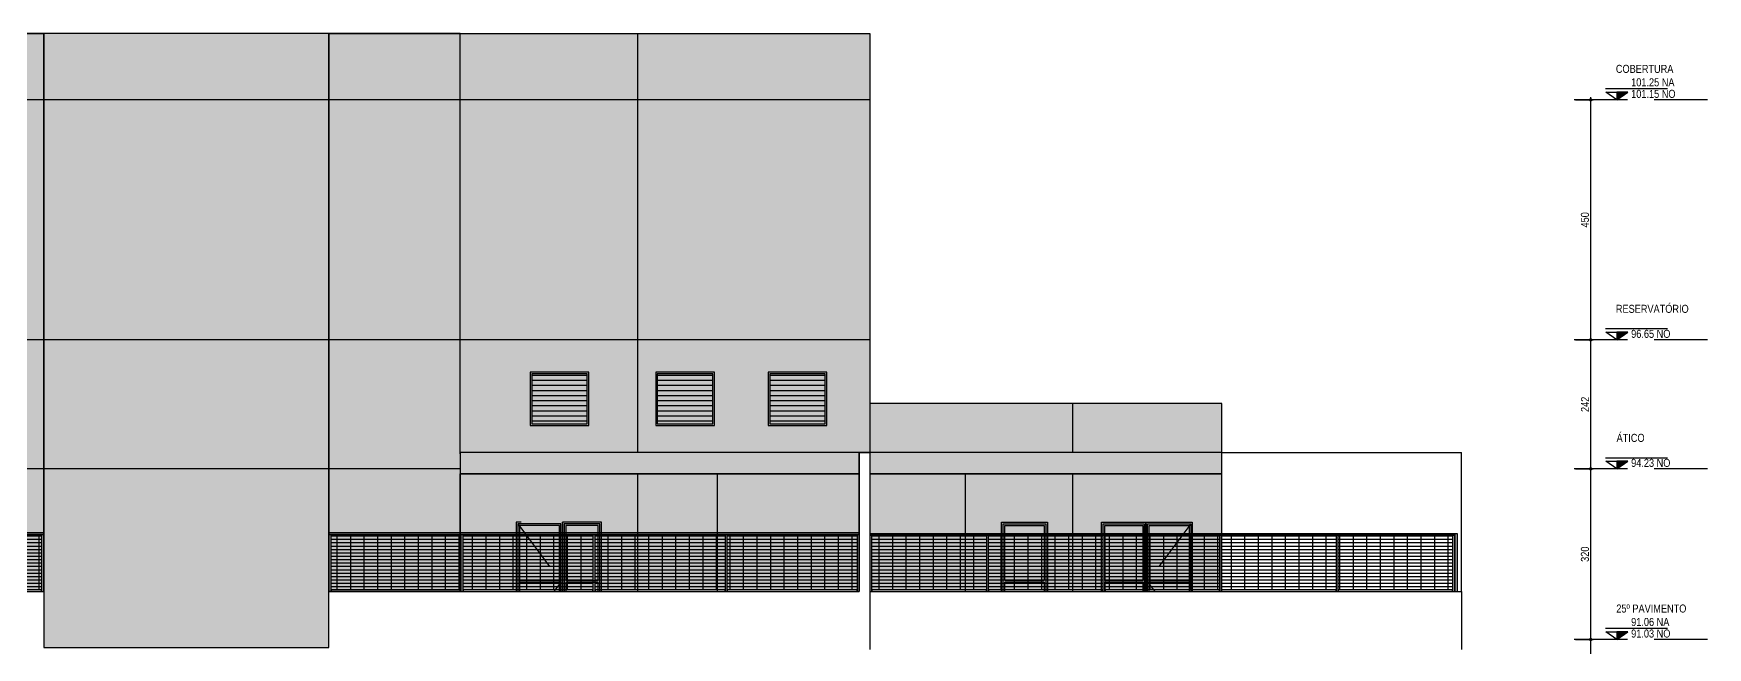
# Model space of a CAD drawing. Header units: metres. Extents: x -9138 to -7768, y 20 to 184.
# Drawn here: x -8305.94 to -8274.56, y 90.88 to 102.4 of the extents above; entities that cross this region are included whole.
import ezdxf
from ezdxf.enums import TextEntityAlignment as Align
from ezdxf.xclip import XClip

# ---------------------------------------------------------------- set-up
doc = ezdxf.new("R2010")
doc.units = ezdxf.units.M
doc.header["$XCLIPFRAME"] = 0
doc.linetypes.add('CTE ELEV$0$DASHEDX2', pattern=[1.5, 1, -0.5])
for name, color, linetype in [('ARQ-DIM EMBASAM', 2, 'Continuous'), ('CTE ELEV$0$ARQ- FRISO', 7, 'Continuous'), ('CTE ELEV$0$ARQ-AUX', 7, 'Continuous'), ('CTE ELEV$0$ARQ-AUX1', 1, 'Continuous'), ('CTE ELEV$0$ARQ-AUX2', 2, 'Continuous'), ('CTE ELEV$0$ARQ-AUX3', 3, 'Continuous'), ('CTE ELEV$0$ARQ-CAX', 1, 'Continuous'), ('CTE ELEV$0$ARQ-DIM', 2, 'Continuous'), ('CTE ELEV$0$ARQ-PRJ', 7, 'CTE ELEV$0$DASHEDX2'), ('CTE ELEV$0$ARQ-SIM', 1, 'Continuous')]:
    doc.layers.add(name, color=color, linetype=linetype)
for name, color, linetype, true_color in [('CTE ELEV$0$COR CINZA FECHADO', 7, 'Continuous', 0x56534e), ('CTE ELEV$0$COR PLATINA', 7, 'Continuous', 0xa1a6a3), ('CTE ELEV$0$COR-CAIX', 7, 'Continuous', 0x45494e)]:
    doc.layers.add(name, color=color, linetype=linetype, true_color=true_color)
doc.styles.add('CTE ELEV$0$Adesa', font='ARIALN.TTF')
doc.dimstyles.new('CTE ELEV$0$ADESA 1-0050', dxfattribs={"dimtxt": 0.1, "dimasz": 0.1, "dimexe": 0.05, "dimexo": 0.05, "dimgap": 0.03, "dimtad": 1, "dimdec": 1, "dimlfac": 100, "dimzin": 12, "dimtxsty": 'CTE ELEV$0$Adesa', "dimblk": 'CTE ELEV$0$_DotSmall', "dimcen": 1, "dimdle": 0.05, "dimclrd": 1, "dimclre": 1, "dimclrt": 256, "dimazin": 3, "dimtm": 1e-09, "dimtfac": 1, "dimtdec": 1, "dimtmove": 1, "dimatfit": 0, "dimldrblk": 'CTE ELEV$0$_DotSmall', "dimfxl": 0.8, "dimtvp": 2, "dimtolj": 1, "dimtzin": 0, "dimarcsym": 0})

# ---------------------------------------------------------------- blocks, each defined once
blk = doc.blocks.new('CTE ELEV$0$v cx 110x120 VP')
at = {"layer": 'CTE ELEV$0$ARQ-AUX'}
h = blk.add_hatch(dxfattribs=at)
h.set_pattern_fill('LINE', color=256, scale=0.03)
h.set_pattern_definition([(0, (0.02999999999999936, -0.03000000000000114), (0, 0.09524999999999999), [])])
h.paths.add_polyline_path([(0.02999999999999936, -0.03000000000000114), (1.07, -0.03000000000000114), (1.07, -0.9699999999999981), (0.02999999999999936, -0.9699999999999981)])
at = {"layer": 'CTE ELEV$0$COR-CAIX', "transparency": 33554687}
h = blk.add_hatch(color=256, dxfattribs=at)
h.dxf.hatch_style = 1
h.paths.add_polyline_path([(0, 0), (1.1, 0), (1.1, -0.9999999999999992), (0, -0.9999999999999992)])
for points in [[(0, 0), (1.1, 0), (1.1, -0.9999999999999992), (0, -0.9999999999999992)], [(0.02999999999999936, -0.03000000000000114), (1.07, -0.03000000000000114), (1.07, -0.9699999999999981), (0.02999999999999936, -0.9699999999999981)]]:
    blk.add_lwpolyline(points, close=True)
blk = doc.blocks.new('CTE ELEV$0$v grd dupl sup 2')
at = {"transparency": 33554687}
h = blk.add_hatch(dxfattribs=at)
h.set_pattern_fill('GRATE', scale=0.08)
h.set_pattern_definition([(0, (0.04000000001353445, 1.020011692085682), (0, 0.0635), []), (90, (0.04000000001353445, 1.020011692085682), (-0.254, 1.555301434917139e-17), [])])
h.paths.add_polyline_path([(0.04000000001360671, 1.070011684895091), (0.040009910940902, 0.03000001041861866), (2.475013647417064, 0.03000291680467504), (2.475003736517424, 1.070011689084968)])
h.paths.add_polyline_path([(2.515003729406049, 1.070011689153795), (2.515013640333199, 0.03000002997156037), (4.950017376807728, 0.03000293635761686), (4.950007465908235, 1.070011693343672)])
h.paths.add_polyline_path([(4.990007458796858, 1.070011693412499), (4.990017369724113, 0.03000002319473083), (7.425021106199987, 0.03000292958078732), (7.425011195300388, 1.070011697602376)])
h.paths.add_polyline_path([(7.465011188189013, 1.070011697671204), (7.465021099116372, 0.03000001641790129), (9.900024828786666, 0.03000292280394956), (9.9000149246931, 1.07001170186108)])
at = {"layer": 'CTE ELEV$0$COR-CAIX', "transparency": 33554687}
h = blk.add_hatch(color=256, dxfattribs=at)
h.dxf.hatch_style = 1
h.paths.add_polyline_path([(9.940014910456739, 1.100011450947861), (9.940014917579902, 1.07001171684158), (7.12498149368912e-09, 1.070011691985658), (0, 1.100011691985671)])
h.paths.add_polyline_path([(7.465021385005008, 0.03000001641824257), (9.900024821576885, 0.03000292280394104), (9.900024821576885, 2.922803939903185e-06), (7.465021385005008, 1.641824143305826e-08)])
h.paths.add_polyline_path([(4.99001765561275, 0.03000002319507211), (7.425021092184626, 0.03000292958077058), (7.425021092184626, 2.929580769445161e-06), (4.99001765561275, 2.319507097503504e-08)])
h.paths.add_polyline_path([(7.425011195300388, 1.07001169763679), (7.465011188189012, 1.07001169763679), (7.465021385005232, 2.319507097503504e-08), (7.425021392116608, 2.319507097503504e-08)])
h.paths.add_polyline_path([(2.515013926220491, 0.03000002997190165), (4.950017362792368, 0.03000293635760012), (4.950017362792368, 2.936357598987138e-06), (2.515013926220491, 2.997190051701182e-08)])
h.paths.add_polyline_path([(4.950007465908129, 1.070011704413619), (4.990007458796754, 1.070011704413619), (4.990017655612974, 2.997190051701182e-08), (4.950017662724349, 2.997190051701182e-08)])
h.paths.add_polyline_path([(0.04001019682982651, 0.03000001041895994), (2.475013633401703, 0.03000291680465841), (2.475013633401703, 2.91680465727695e-06), (0.04001019682982651, 1.041895880682375e-08)])
h.paths.add_polyline_path([(2.475003736517465, 1.070011684860678), (2.515003729406089, 1.070011684860678), (2.515013926222309, 1.041895880682375e-08), (2.475013933333685, 1.041895880682375e-08)])
h.paths.add_polyline_path([(9.900014924693098, 1.070011701895494), (9.940014917579903, 1.070011701895494), (9.940025107284784, 1.145807105262797e-05), (9.900025114397978, 1.145807105262797e-05)])
h.paths.add_polyline_path([(7.124982132067359e-09, 1.070011684860678), (0.04000000001360668, 1.070011684860678), (0.04001019682982651, 1.041895880682375e-08), (1.020394120196388e-05, 1.041895880682375e-08)])
at = {"ltscale": 0.05}
blk.add_lwpolyline([(9.940014910456739, 1.100011450947861), (9.940014917579902, 1.07001171684158), (7.12498149368912e-09, 1.070011691985658), (0, 1.100011691985671)], close=True, dxfattribs=at)
for points in [[(7.124982132067359e-09, 1.070011684860678), (0.04000000001360668, 1.070011684860678), (0.04001019682982651, 1.041895880682375e-08), (1.020394120196388e-05, 1.041895880682375e-08)], [(2.475003736517465, 1.070011684860678), (2.515003729406089, 1.070011684860678), (2.515013926222309, 1.041895880682375e-08), (2.475013933333685, 1.041895880682375e-08)], [(4.950007465908129, 1.070011704413619), (4.990007458796754, 1.070011704413619), (4.990017655612974, 2.997190051701182e-08), (4.950017662724349, 2.997190051701182e-08)], [(7.425011195300388, 1.07001169763679), (7.465011188189012, 1.07001169763679), (7.465021385005232, 2.319507097503504e-08), (7.425021392116608, 2.319507097503504e-08)], [(9.900014924693098, 1.070011701895494), (9.940014917579903, 1.070011701895494), (9.940025107284784, 1.145807105262797e-05), (9.900025114397978, 1.145807105262797e-05)], [(0.04001019682982651, 0.03000001041895994), (2.475013633401703, 0.03000291680465841), (2.475013633401703, 2.91680465727695e-06), (0.04001019682982651, 1.041895880682375e-08)], [(2.515013926220491, 0.03000002997190165), (4.950017362792368, 0.03000293635760012), (4.950017362792368, 2.936357598987138e-06), (2.515013926220491, 2.997190051701182e-08)], [(4.99001765561275, 0.03000002319507211), (7.425021092184626, 0.03000292958077058), (7.425021092184626, 2.929580769445161e-06), (4.99001765561275, 2.319507097503504e-08)], [(7.465021385005008, 0.03000001641824257), (9.900024821576885, 0.03000292280394104), (9.900024821576885, 2.922803939903185e-06), (7.465021385005008, 1.641824143305826e-08)]]:
    blk.add_lwpolyline(points, close=True)
blk.add_lwpolyline([(0.02000000356929441, 1.070011684860678), (9.9200149211365, 1.070011701895494)])
blk = doc.blocks.new('CTE ELEV$0$v grd dupl sup 1')
at = {"transparency": 33554687}
h = blk.add_hatch(dxfattribs=at)
h.set_pattern_fill('GRATE', scale=0.08)
h.set_pattern_definition([(0, (0.04000000001360668, 1.020011691985658), (0, 0.0635), []), (90, (0.04000000001360668, 1.020011691985658), (-0.254, 1.555301434917139e-17), [])])
h.paths.add_polyline_path([(0.04000000001360648, 1.07001168484636), (0.04000000001360693, 0.04500019094693719), (2.185006672363125, 0.04500019830335644), (2.185006672363125, 1.070011683310774)])
h.paths.add_polyline_path([(2.225006665251749, 1.070011683282139), (2.225006665251749, 0.0450001893827161), (4.370013337601268, 0.04500019673913569), (4.370013337601268, 1.070011681746553)])
h.paths.add_polyline_path([(4.410013330489893, 1.070011681717918), (4.410013330489893, 0.0450001878184948), (6.555020002839412, 0.04500019517491449), (6.555020002839411, 1.070011680182332)])
h.paths.add_polyline_path([(6.595019995728036, 1.070011680153697), (6.595019995728036, 0.04500018625427382), (8.740026668077553, 0.04500019361069341), (8.740026668077553, 1.070011678618111)])
h.paths.add_polyline_path([(8.780026660966177, 1.070011678589475), (8.780026660966179, 0.04500018469005285), (10.9250333333166, 0.04500019204647254), (10.92503333331661, 1.07001167705389)])
at = {"layer": 'CTE ELEV$0$COR-CAIX', "transparency": 33554687}
h = blk.add_hatch(color=256, dxfattribs=at)
h.dxf.hatch_style = 1
h.paths.add_polyline_path([(10.96503331908025, 1.100011426091939), (10.96503332620341, 1.070011691985658), (7.12498149368912e-09, 1.070011691985658), (0, 1.100011691985671)])
h.paths.add_polyline_path([(7.124982132067359e-09, 1.070011684860678), (0.04000000001360668, 1.070011684860678), (0.04000000001360668, 0.01500019094693594), (7.124982132067359e-09, 0.01500019094693594)])
h.paths.add_polyline_path([(8.780026660966175, 0.04500018469005296), (10.92503333331569, 0.04500019204647243), (10.92503333331569, 0.01500019204647129), (8.780026660966175, 0.01500018469005182)])
h.paths.add_polyline_path([(6.595019995728035, 0.04500018625427393), (8.740026668077553, 0.04500019361069341), (8.740026668077553, 0.01500019361069227), (6.595019995728035, 0.0150001862542728)])
h.paths.add_polyline_path([(4.410013330489893, 0.04500018781849491), (6.555020002839411, 0.04500019517491438), (6.555020002839411, 0.01500019517491324), (4.410013330489893, 0.01500018781849377)])
h.paths.add_polyline_path([(2.22500666525175, 0.0450001893827161), (4.370013337601268, 0.04500019673913558), (4.370013337601268, 0.01500019673913444), (2.22500666525175, 0.01500018938271497)])
h.paths.add_polyline_path([(0.04000000001360668, 0.04500019094693708), (2.185006672363125, 0.04500019830335655), (2.185006672363125, 0.01500019830335542), (0.04000000001360668, 0.01500019094693594)])
h.paths.add_polyline_path([(8.740026668077553, 1.070011678603793), (8.780026660966177, 1.070011678603793), (8.780026660966177, 0.01500018469003739), (8.740026668077553, 0.01500018469003739)])
h.paths.add_polyline_path([(6.555020002839411, 1.070011680168014), (6.595019995728036, 1.070011680168014), (6.595019995728036, 0.01500018625425836), (6.555020002839411, 0.01500018625425836)])
h.paths.add_polyline_path([(4.370013337601268, 1.070011681732235), (4.410013330489893, 1.070011681732235), (4.410013330489893, 0.01500018781847956), (4.370013337601268, 0.01500018781847956)])
h.paths.add_polyline_path([(2.185006672363125, 1.070011683296456), (2.225006665251749, 1.070011683296456), (2.225006665251749, 0.01500018938270054), (2.185006672363125, 0.01500018938270054)])
h.paths.add_polyline_path([(10.92503333331661, 1.070011677039572), (10.96503332620341, 1.070011677039572), (10.96503332620341, 0.0150001831258304), (10.92503333331661, 0.0150001831258304)])
at = {"ltscale": 0.05}
blk.add_lwpolyline([(10.96503331908025, 1.100011426091939), (10.96503332620341, 1.070011691985658), (7.12498149368912e-09, 1.070011691985658), (0, 1.100011691985671)], close=True, dxfattribs=at)
for points in [[(7.124982132067359e-09, 1.070011684860678), (0.04000000001360668, 1.070011684860678), (0.04000000001360668, 0.01500019094693594), (7.124982132067359e-09, 0.01500019094693594)], [(2.185006672363125, 1.070011683296456), (2.225006665251749, 1.070011683296456), (2.225006665251749, 0.01500018938270054), (2.185006672363125, 0.01500018938270054)], [(4.370013337601268, 1.070011681732235), (4.410013330489893, 1.070011681732235), (4.410013330489893, 0.01500018781847956), (4.370013337601268, 0.01500018781847956)], [(6.555020002839411, 1.070011680168014), (6.595019995728036, 1.070011680168014), (6.595019995728036, 0.01500018625425836), (6.555020002839411, 0.01500018625425836)], [(8.740026668077553, 1.070011678603793), (8.780026660966177, 1.070011678603793), (8.780026660966177, 0.01500018469003739), (8.740026668077553, 0.01500018469003739)], [(10.92503333331661, 1.070011677039572), (10.96503332620341, 1.070011677039572), (10.96503332620341, 0.0150001831258304), (10.92503333331661, 0.0150001831258304)], [(0.04000000001360668, 0.04500019094693708), (2.185006672363125, 0.04500019830335655), (2.185006672363125, 0.01500019830335542), (0.04000000001360668, 0.01500019094693594)], [(2.22500666525175, 0.0450001893827161), (4.370013337601268, 0.04500019673913558), (4.370013337601268, 0.01500019673913444), (2.22500666525175, 0.01500018938271497)], [(4.410013330489893, 0.04500018781849491), (6.555020002839411, 0.04500019517491438), (6.555020002839411, 0.01500019517491324), (4.410013330489893, 0.01500018781849377)], [(6.595019995728035, 0.04500018625427393), (8.740026668077553, 0.04500019361069341), (8.740026668077553, 0.01500019361069227), (6.595019995728035, 0.0150001862542728)], [(8.780026660966175, 0.04500018469005296), (10.92503333331569, 0.04500019204647243), (10.92503333331569, 0.01500019204647129), (8.780026660966175, 0.01500018469005182)]]:
    blk.add_lwpolyline(points, close=True)
blk.add_lwpolyline([(0.02000000356929441, 1.070011684860678), (10.94503332976001, 1.070011677039572)])
blk = doc.blocks.new('*U668')
at = {"layer": 'CTE ELEV$0$COR-CAIX', "transparency": 33554610}
h = blk.add_hatch(color=256, dxfattribs=at)
h.dxf.hatch_style = 1
h.paths.add_polyline_path([(0.8599999999999993, 0.03999999999970782), (0, 0.03999999999970782), (0, -2.155000000000189), (0.8599999999999993, -2.155000000000189)])
at = {"layer": 'CTE ELEV$0$COR-CAIX', "transparency": 33554687}
h = blk.add_hatch(color=254, dxfattribs=at)
h.dxf.hatch_style = 1
h.paths.add_polyline_path([(0.0600000000000023, -1.055000023596474), (0.7999999999999972, -1.055000023596474), (0.7999999999999972, -0.02000000000029445), (0.06000000000000227, -0.02000000000029445)])
h.paths.add_polyline_path([(0.06000000000000227, -2.095000000000191), (0.7999999999999969, -2.095000000000191), (0.7999999999999969, -1.08500002359645), (0.06000000000000227, -1.08500002359645)])
at = {"layer": 'CTE ELEV$0$ARQ-CAX'}
for points in [[(0.8599999999999993, 0.03999999999970782), (0, 0.03999999999970782), (0, -2.155000000000189), (0.8599999999999993, -2.155000000000189)], [(0.8299999999999982, 0.009999999999706688), (0.03000000000000114, 0.009999999999706688), (0.03000000000000114, -2.125000000000188), (0.8299999999999982, -2.125000000000188)]]:
    blk.add_lwpolyline(points, close=True, dxfattribs=at)
for points in [[(0.799999999999997, -1.055000023596474), (0.799999999999997, -0.02000000000029445), (0.06000000000000227, -0.02000000000029445), (0.06000000000000227, -1.055000023596474)], [(0.06000000000000227, -1.055000023596474), (0.799999999999997, -1.055000023596474)], [(0.06000000000000227, -1.08500002359645), (0.06000000000000227, -2.095000000000191), (0.799999999999997, -2.095000000000191), (0.799999999999997, -1.08500002359645)], [(0.06000000000000227, -1.08500002359645), (0.799999999999997, -1.08500002359645)]]:
    blk.add_lwpolyline(points, dxfattribs=at)
blk = doc.blocks.new('*U667')
at = {"layer": 'CTE ELEV$0$COR-CAIX', "transparency": 33554610}
h = blk.add_hatch(color=256, dxfattribs=at)
h.dxf.hatch_style = 1
h.paths.add_polyline_path([(0.7299999999981814, 0.03999999999970782), (0, 0.03999999999970782), (0, -2.155000000000189), (0.7299999999981814, -2.155000000000189)])
at = {"layer": 'CTE ELEV$0$COR-CAIX', "transparency": 33554687}
h = blk.add_hatch(color=254, dxfattribs=at)
h.dxf.hatch_style = 1
h.paths.add_polyline_path([(0.06000000000000227, -1.055000023596474), (0.6699999999981792, -1.055000023596474), (0.6699999999981792, -0.02000000000029445), (0.06000000000000227, -0.02000000000029445)])
h.paths.add_polyline_path([(0.06000000000000227, -2.095000000000191), (0.6699999999981792, -2.095000000000191), (0.6699999999981792, -1.08500002359645), (0.06000000000000227, -1.08500002359645)])
at = {"layer": 'CTE ELEV$0$ARQ-CAX'}
for points in [[(0.7299999999981814, 0.03999999999970782), (0, 0.03999999999970782), (0, -2.155000000000189), (0.7299999999981814, -2.155000000000189)], [(0.6999999999981803, 0.009999999999706688), (0.03000000000000114, 0.009999999999706688), (0.03000000000000114, -2.125000000000188), (0.6999999999981803, -2.125000000000188)]]:
    blk.add_lwpolyline(points, close=True, dxfattribs=at)
for points in [[(0.6699999999981792, -1.055000023596474), (0.6699999999981792, -0.02000000000029445), (0.06000000000000227, -0.02000000000029445), (0.06000000000000227, -1.055000023596474)], [(0.06000000000000227, -1.055000023596474), (0.6699999999981792, -1.055000023596474)], [(0.06000000000000227, -1.08500002359645), (0.06000000000000227, -2.095000000000191), (0.6699999999981792, -2.095000000000191), (0.6699999999981792, -1.08500002359645)], [(0.06000000000000227, -1.08500002359645), (0.6699999999981792, -1.08500002359645)]]:
    blk.add_lwpolyline(points, dxfattribs=at)
blk = doc.blocks.new('*U498')
at = {"layer": 'CTE ELEV$0$COR-CAIX', "transparency": 33554610}
h = blk.add_hatch(color=256, dxfattribs=at)
h.dxf.hatch_style = 1
h.paths.add_polyline_path([(-0.8699999999935243, 2.195000000000118), (0, 2.19499999999999), (0, 0), (-0.8699999999935243, 1.27897692436818e-13)])
at = {"layer": 'CTE ELEV$0$ARQ-CAX'}
for p, q in [((-0.8099999999935789, 1.100000000000151), (-0.06000000000000227, 1.100000000000023)), ((-0.8099999999935789, 1.070000000000178), (-0.06000000000000227, 1.07000000000005))]:
    blk.add_line(p, q, dxfattribs=at)
for points in [[(-0.8699999999935243, 2.195000000000118), (0, 2.19499999999999), (0, 0), (-0.8699999999935243, 1.27897692436818e-13)], [(-0.8399999999935516, 2.165000000000145), (-0.02999999999997272, 2.165000000000017), (-0.02999999999997272, 0), (-0.8399999999935516, 1.27897692436818e-13)], [(-0.8099999999935789, 2.135000000000172), (-0.06000000000000227, 2.135000000000044), (-0.06000000000000227, 0.05999999999994543), (-0.8099999999935789, 0.06000000000007333)]]:
    blk.add_lwpolyline(points, close=True, dxfattribs=at)
at = {"layer": 'CTE ELEV$0$ARQ-PRJ'}
blk.add_lwpolyline([(-0.02999999999997272, 2.165000000000017), (-0.8399999999935516, 1.072500000000232), (-0.02999999999997272, 3.108624468950438e-15)], dxfattribs=at)
blk = doc.blocks.new('*U669')
at = {"layer": 'CTE ELEV$0$COR-CAIX', "transparency": 33554610}
h = blk.add_hatch(color=256, dxfattribs=at)
h.dxf.hatch_style = 1
h.paths.add_polyline_path([(0.8299999999999983, 0.03999999999970782), (0, 0.03999999999970782), (0, -2.155000000000189), (0.8299999999999983, -2.155000000000189)])
at = {"layer": 'CTE ELEV$0$COR-CAIX', "transparency": 33554687}
h = blk.add_hatch(color=254, dxfattribs=at)
h.dxf.hatch_style = 1
h.paths.add_polyline_path([(0.0600000000000023, -1.055000023596474), (0.769999999999996, -1.055000023596474), (0.769999999999996, -0.02000000000029445), (0.06000000000000227, -0.02000000000029445)])
h.paths.add_polyline_path([(0.06000000000000227, -2.095000000000191), (0.769999999999996, -2.095000000000191), (0.769999999999996, -1.08500002359645), (0.06000000000000225, -1.08500002359645)])
at = {"layer": 'CTE ELEV$0$ARQ-CAX'}
for points in [[(0.8299999999999983, 0.03999999999970782), (0, 0.03999999999970782), (0, -2.155000000000189), (0.8299999999999983, -2.155000000000189)], [(0.7999999999999972, 0.009999999999706688), (0.03000000000000114, 0.009999999999706688), (0.03000000000000114, -2.125000000000188), (0.7999999999999972, -2.125000000000188)]]:
    blk.add_lwpolyline(points, close=True, dxfattribs=at)
for points in [[(0.769999999999996, -1.055000023596474), (0.769999999999996, -0.02000000000029445), (0.06000000000000227, -0.02000000000029445), (0.06000000000000227, -1.055000023596474)], [(0.06000000000000227, -1.055000023596474), (0.769999999999996, -1.055000023596474)], [(0.06000000000000227, -1.08500002359645), (0.06000000000000227, -2.095000000000191), (0.769999999999996, -2.095000000000191), (0.769999999999996, -1.08500002359645)], [(0.06000000000000227, -1.08500002359645), (0.769999999999996, -1.08500002359645)]]:
    blk.add_lwpolyline(points, dxfattribs=at)
blk = doc.blocks.new('CTE ELEV$0$v gr gradil dup sup 3')
at = {"transparency": 33554687}
h = blk.add_hatch(dxfattribs=at)
h.set_pattern_fill('GRATE', scale=0.08)
h.set_pattern_definition([(0, (0.04000000001353447, 1.020011692083709), (0, 0.0635), []), (90, (0.04000000001353447, 1.020011692083709), (-0.254, 1.555301434917139e-17), [])])
h.paths.add_polyline_path([(0.04000000001360648, 1.070011684880693), (0.04000991093564576, 0.03000056203301882), (2.525013647406386, 0.03000396825863305), (2.525003736516783, 1.070011687367595)])
h.paths.add_polyline_path([(2.565003729405407, 1.070011687407626), (2.565013640327447, 0.0300005645599517), (5.050017376798188, 0.03000397078556605), (5.050007465908585, 1.070011689894528)])
h.paths.add_polyline_path([(5.090007458797208, 1.070011689934559), (5.090017369719249, 0.03000056708688448), (7.575021106189989, 0.03000397331249893), (7.575011195300386, 1.070011692421461)])
h.paths.add_polyline_path([(7.615011188189009, 1.070011692461491), (7.615021098870526, 0.03002580895384099), (10.1000149246931, 0.03002921516587076), (10.1000149246931, 1.070011694948394)])
at = {"layer": 'CTE ELEV$0$COR-CAIX', "transparency": 33554687}
h = blk.add_hatch(color=256, dxfattribs=at)
h.dxf.hatch_style = 1
h.paths.add_polyline_path([(7.61502123479594, 0.03002580895402729), (10.10002482131363, 0.03002921517943617), (10.10002482131363, 2.921517943502844e-05), (7.61502123479594, 2.580895402615191e-05)])
h.paths.add_polyline_path([(7.575011195300386, 1.070011692441476), (7.61501118818901, 1.070011692441476), (7.61502138500523, 1.799975746230587e-08), (7.575021392116605, 1.799975746230587e-08)])
h.paths.add_polyline_path([(5.090017505656451, 0.03000056708707088), (7.575021092174138, 0.03000397331247976), (7.575021092174138, 3.973312478623703e-06), (5.090017505656451, 5.670870697471742e-07)])
h.paths.add_polyline_path([(5.050007465908585, 1.070011689914543), (5.090007458797209, 1.070011689914543), (5.090017655613429, 1.547282457714516e-08), (5.050017662724804, 1.547282457714516e-08)])
h.paths.add_polyline_path([(2.56501377626465, 0.030000564560138), (5.050017362782337, 0.03000397078554688), (5.050017362782337, 3.970785545738542e-06), (2.56501377626465, 5.645601368620135e-07)])
h.paths.add_polyline_path([(2.525003736516783, 1.07001168738761), (2.565003729405408, 1.07001168738761), (2.565013926221627, 1.294589169198446e-08), (2.525013933333003, 1.294589169198446e-08)])
h.paths.add_polyline_path([(0.04001004687284872, 0.03000056203320511), (2.525013633390536, 0.03000396825861399), (2.525013633390536, 3.968258612853381e-06), (0.04001004687284872, 5.620332039768527e-07)])
h.paths.add_polyline_path([(10.1000149246931, 1.070011694968409), (10.1400149175799, 1.070011694968409), (10.1400149175799, 1.145114396794433e-05), (10.1000149246931, 1.145114396794433e-05)])
h.paths.add_polyline_path([(7.124982132067359e-09, 1.070011684860678), (0.04000000001360668, 1.070011684860678), (0.04001019682982651, 1.041895880682375e-08), (1.020394120196388e-05, 1.041895880682375e-08)])
h.paths.add_polyline_path([(10.14001491045674, 1.100011450947861), (10.1400149175799, 1.07001171684158), (7.12498149368912e-09, 1.070011691985658), (0, 1.100011691985671)])
edge = h.paths.add_edge_path()
edge.add_line((0.02000000356929441, 1.070011684860678), (10.1200149211365, 1.070011694968409))
at = {"ltscale": 0.05}
blk.add_lwpolyline([(10.14001491045674, 1.100011450947861), (10.1400149175799, 1.07001171684158), (7.12498149368912e-09, 1.070011691985658), (0, 1.100011691985671)], close=True, dxfattribs=at)
for points in [[(7.124982132067359e-09, 1.070011684860678), (0.04000000001360668, 1.070011684860678), (0.04001019682982651, 1.041895880682375e-08), (1.020394120196388e-05, 1.041895880682375e-08)], [(2.525003736516783, 1.07001168738761), (2.565003729405408, 1.07001168738761), (2.565013926221627, 1.294589169198446e-08), (2.525013933333003, 1.294589169198446e-08)], [(5.050007465908585, 1.070011689914543), (5.090007458797209, 1.070011689914543), (5.090017655613429, 1.547282457714516e-08), (5.050017662724804, 1.547282457714516e-08)], [(7.575011195300386, 1.070011692441476), (7.61501118818901, 1.070011692441476), (7.61502138500523, 1.799975746230587e-08), (7.575021392116605, 1.799975746230587e-08)], [(10.1000149246931, 1.070011694968409), (10.1400149175799, 1.070011694968409), (10.1400149175799, 1.145114396794433e-05), (10.1000149246931, 1.145114396794433e-05)], [(0.04001004687284872, 0.03000056203320511), (2.525013633390536, 0.03000396825861399), (2.525013633390536, 3.968258612853381e-06), (0.04001004687284872, 5.620332039768527e-07)], [(2.56501377626465, 0.030000564560138), (5.050017362782337, 0.03000397078554688), (5.050017362782337, 3.970785545738542e-06), (2.56501377626465, 5.645601368620135e-07)], [(5.090017505656451, 0.03000056708707088), (7.575021092174138, 0.03000397331247976), (7.575021092174138, 3.973312478623703e-06), (5.090017505656451, 5.670870697471742e-07)], [(7.61502123479594, 0.03002580895402729), (10.10002482131363, 0.03002921517943617), (10.10002482131363, 2.921517943502844e-05), (7.61502123479594, 2.580895402615191e-05)]]:
    blk.add_lwpolyline(points, close=True)
blk.add_lwpolyline([(0.02000000356929441, 1.070011684860678), (10.1200149211365, 1.070011694968409)])
blk = doc.blocks.new('CTE ELEV$0$elev 1  dupl sup cob')
at = {"layer": 'CTE ELEV$0$COR CINZA FECHADO', "transparency": 33554687}
h = blk.add_hatch(color=256, dxfattribs=at)
h.dxf.hatch_style = 1
h.paths.add_polyline_path([(21.23000771959596, 11.55500009865841), (26.57755706811076, 11.55500009865841), (26.57755706811076, 0.04000028022841207), (21.23000771959596, 0.04000028022841207)])
at = {"layer": 'CTE ELEV$0$COR PLATINA', "transparency": 33554687}
h = blk.add_hatch(color=256, dxfattribs=at)
h.dxf.hatch_style = 1
h.paths.add_polyline_path([(21.23000771959596, 11.55500009865841), (11.09002279488777, 11.55500009865841), (11.09000003273286, 3.695000097945197), (18.76993652309466, 3.69650631681337), (18.76993963418367, 1.090000082461184), (21.23000771959596, 1.090000082461184)])
h = blk.add_hatch(color=256, dxfattribs=at)
h.dxf.hatch_style = 1
h.paths.add_polyline_path([(26.57755706811076, 11.55500009865841), (36.9198727832901, 11.55500068459795), (36.91989554544501, 3.695000683884739), (29.23986359070593, 3.696506317157056), (29.23986047961692, 1.090000082804871), (26.57755706811076, 1.090000082461184)])
h = blk.add_hatch(color=256, dxfattribs=at)
h.dxf.hatch_style = 1
h.paths.add_polyline_path([(11.09000269700544, 4.615000097945156), (7.289912253572766, 4.615000097945156), (7.289912253572766, 3.695000097945197), (11.09000003273286, 3.695000097945197)])
h.paths.add_polyline_path([(7.289912253572766, 4.615000097945156), (4.489912253571674, 4.615000097945156), (4.489912253571674, 3.695000097945197), (7.289912253572766, 3.695000097945197)])
h = blk.add_hatch(color=256, dxfattribs=at)
h.dxf.hatch_style = 1
h.paths.add_polyline_path([(4.489912253571674, 3.295000098658448), (11.09000003273286, 3.295000098658448), (11.09000003273286, 1.090011499176015), (4.489912253571674, 1.090011499176015)])
h = blk.add_hatch(color=256, dxfattribs=at)
h.dxf.hatch_style = 1
h.paths.add_polyline_path([(11.29001352286832, 3.296506316813378), (18.76993963418367, 3.296506316813378), (18.76993963418367, 1.090000082461184), (11.29001352286832, 1.090000082461184)])
at = {"layer": 'CTE ELEV$0$COR-CAIX', "transparency": 33554687}
h = blk.add_hatch(color=256, dxfattribs=at)
h.dxf.hatch_style = 1
h.paths.add_polyline_path([(4.489912253571674, 3.695000097945197), (11.09000003273286, 3.695000097945197), (11.09000003273286, 3.295000098658448), (4.489912253571674, 3.295000098658448)])
h = blk.add_hatch(color=256, dxfattribs=at)
h.dxf.hatch_style = 1
h.paths.add_polyline_path([(11.29001352286832, 3.69650631681337), (18.76993652309466, 3.69650631681337), (18.76993652309466, 3.296506316813378), (11.29001352286832, 3.296506316813378)])
h = blk.add_hatch(color=256, dxfattribs=at)
h.dxf.hatch_style = 1
h.paths.add_polyline_path([(0.07496671365333896, 2.17502300021475), (0.1249667136526114, 2.17502300021475), (0.1249667136526114, 1.09001206119072), (0.07496671365333896, 1.09001206119072)])
at = {"layer": 'CTE ELEV$0$ARQ- FRISO'}
for p, q in [((11.09001920086303, 10.31000009865848, 4.931283309954331e-05), (36.91987637731654, 10.31000009865848, 4.931283309954331e-05)), ((11.09000621041378, 5.810000098658421, -1.689077924129436e-05), (36.91988936776579, 5.810000098658421, -1.689077924129436e-05)), ((18.76993652309466, 3.390000097945205, 1.421520676383628e-05), (29.23986203515597, 3.390000097945205, 1.421520676383628e-05))]:
    blk.add_line(p, q, dxfattribs=at)
at = {"layer": 'CTE ELEV$0$ARQ-AUX'}
blk.add_line((13.95020646974081, 3.295000098658448, 3.094387172295941e-06), (13.95020646974081, 1.090011499176001, -1.55205653282697e-05), dxfattribs=at)
for points, elevation in [([(7.279965884265039, 4.615000097945156), (11.09000458516493, 4.615000097945156)], 4.318356323903199e-06), ([(0, 1.090011499176015), (0, 3.695000097945197)], 2.159178253138343e-05), ([(4.489912253571674, 3.695000097945197), (0, 3.695000097945197)], -1.689077924130006e-05), ([(9.304874278768693, 3.295000098658448), (9.304874278768693, 1.090011499176015)], -4.318356323902826e-06)]:
    blk.add_lwpolyline(points, dxfattribs=dict(at, elevation=elevation))
at = {"layer": 'CTE ELEV$0$ARQ-AUX1'}
for points, elevation in [([(15.44496440629882, 11.55500009865602), (11.09002279488777, 11.55500009865841), (11.09000003273286, 3.69500009865844)], 4.318356323902826e-06), ([(4.489912253571674, 1.090011499176015), (4.489912253571674, 4.615000097945156), (7.289912253572766, 4.615000097945156), (7.289912253572766, 3.695000097945197)], 4.318356323902826e-06), ([(7.289912253572766, 3.295000098658448), (7.289912253572766, 1.090011499176015)], 8.282031624183794e-06)]:
    blk.add_lwpolyline(points, dxfattribs=dict(at, elevation=elevation))
at = {"layer": 'CTE ELEV$0$ARQ-AUX2'}
for p, q in [((18.76993652309284, 11.55500009865841, 8.664678590363592e-06), (15.44496440629882, 11.55500009865602, 1.301100085682243e-05)), ((15.44496440629882, 11.55500009865841, 8.664678590363592e-06), (15.44496440629882, 3.69500009865844, 4.332136673903435e-06)), ((18.76993652309466, 3.670000097945149), (18.76993652309466, 11.5550000986584, -4.290390381344887e-06)), ((18.76993652309466, 1.090011499176001, -2.591013885528589e-05), (18.76993652309466, 3.295000098658448, 2.971361823772924e-07)), ((11.09000003273286, 1.090011499176015, 4.318356323903199e-06), (0, 1.090011499176015, 4.318356323903199e-06)), ((0, 1.090011499176015, 8.282031624183794e-06), (0, 0))]:
    blk.add_line(p, q, dxfattribs=at)
at = {"layer": 'CTE ELEV$0$ARQ-AUX2', "elevation": -4.318356323902826e-06}
blk.add_lwpolyline([(15.44496440629882, 3.295000098658448), (15.44496440629882, 1.090011499176015)], dxfattribs=at)
at = {"layer": 'CTE ELEV$0$ARQ-AUX2'}
blk.add_lwpolyline([(0.07496671365333896, 2.17502300021475), (0.1249667136526114, 2.17502300021475), (0.1249667136526114, 1.09001206119072), (0.07496671365333896, 1.09001206119072)], close=True, dxfattribs=at)
at = {"layer": 'CTE ELEV$0$ARQ-AUX3'}
for p, q in [((21.23000771959596, 11.55500009865841, 8.664678590363592e-06), (21.23000771959596, 1.090011499176015, -8.991394583296439e-06)), ((26.57755706811076, 11.55500009865841, 6.265054994930051e-05), (26.57755706811076, 1.090011499176015, 4.499447677564049e-05)), ((11.09000003273286, 3.69500009865844, -6.99392880136662e-06), (11.09000003273286, 0)), ((11.29001352286832, 3.69500009865844, -6.99392880136662e-06), (11.29001352286832, 1.090011499176015, -1.330975090719926e-05)), ((21.23000771959596, 1.090011499176015, -1.727342620747985e-05), (11.29001352286832, 1.090011499176015, -1.727342620747985e-05)), ((36.71988501754822, 1.090011499176015, -1.727342620747985e-05), (26.57755706811076, 1.090011499176001, 4.931283309954369e-05))]:
    blk.add_line(p, q, dxfattribs=at)
for points, elevation in [([(21.23000771959596, 11.55500009865841), (26.57755706811076, 11.55500009865843)], 8.664678590363592e-06), ([(11.29001352286832, 3.69500009865844), (11.09000003273286, 3.69500009865844)], -6.99392880136662e-06)]:
    blk.add_lwpolyline(points, dxfattribs=dict(at, elevation=elevation))
for points, elevation in [([(4.489912253571674, 3.695000097945197), (11.09000003273286, 3.695000097945197), (11.09000003273286, 3.295000098658448), (4.489912253571674, 3.295000098658448)], 1.421520676383664e-05), ([(11.29001352286832, 3.69650631681337), (18.76993652309466, 3.69650631681337), (18.76993652309466, 3.296506316813378), (11.29001352286832, 3.296506316813378)], -6.494347454871553e-05)]:
    blk.add_lwpolyline(points, close=True, dxfattribs=dict(at, elevation=elevation))
at = {"layer": 'CTE ELEV$0$ARQ-CAX'}
for points, elevation in [([(18.76993652309466, 11.5550000986584), (21.23000771959596, 11.55500009865841)], 8.664678590363592e-06), ([(29.23986203516142, 11.5550000986584), (26.57755706811076, 11.55500009865843)], 1.262835389064456e-05)]:
    blk.add_lwpolyline(points, dxfattribs=dict(at, elevation=elevation))
at = {"layer": 'CTE ELEV$0$COR CINZA FECHADO', "elevation": 8.664678590363592e-06}
blk.add_lwpolyline([(21.23000771959596, 11.55500009865841), (26.57755706811076, 11.55500009865841), (26.57755706811076, 0.04000028022841207), (21.23000771959596, 0.04000028022841207)], close=True, dxfattribs=at)
at = {"layer": 'CTE ELEV$0$COR PLATINA'}
for points, elevation in [([(21.23000771959596, 11.55500009865841), (11.09002279488777, 11.55500009865841), (11.09000003273286, 3.695000097945197), (18.76993652309466, 3.69650631681337), (18.76993963418367, 1.090000082461184), (21.23000771959596, 1.090000082461184)], 8.664678590363592e-06), ([(26.57755706811076, 11.55500009865841), (36.9198727832901, 11.55500068459795), (36.91989554544501, 3.695000683884739), (29.23986359070593, 3.696506317157056), (29.23986047961692, 1.090000082804871), (26.57755706811076, 1.090000082461184)], 8.664678590363592e-06), ([(4.489912253571674, 3.295000098658448), (11.09000003273286, 3.295000098658448), (11.09000003273286, 1.090011499176015), (4.489912253571674, 1.090011499176015)], 1.421520676383664e-05), ([(11.29001352286832, 3.296506316813378), (18.76993963418367, 3.296506316813378), (18.76993963418367, 1.090000082461184), (11.29001352286832, 1.090000082461184)], -6.494347454871553e-05)]:
    blk.add_lwpolyline(points, close=True, dxfattribs=dict(at, elevation=elevation))
ref = blk.add_blockref('*U498', (5.044874214077936, 0.1950000979354769, 8.636712647406029e-06), dxfattribs=dict(xscale=-1))
XClip(ref).set_block_clipping_path([(-1.6911267296600272, 0.8950114012405379), (0.08013028519417276, 2.3845584756251554)])
ref = blk.add_blockref('*U669', (5.91487421407146, 2.350000097935848, 8.636712647406029e-06))
XClip(ref).set_block_clipping_path([(-0.8699999999935244, -1.2599885987598327), (1.1091257798980223, 0.11712206442379625)])
ref = blk.add_blockref('*U668', (7.759982913463318, 2.350000097935762, 8.636712647406029e-06))
XClip(ref).set_block_clipping_path([(0, -1.2599885987597474), (0.8600000000005821, 0.24893480471207852)])
ref = blk.add_blockref('*U667', (16.85000106529151, 2.350000097935762, 8.636712647406029e-06), dxfattribs=dict(xscale=-1))
XClip(ref).set_block_clipping_path([(-0.8699999999935244, -1.2599885987597048), (0.8211267296665028, 0.039999999999722036)])
ref = blk.add_blockref('*U498', (17.72000106528503, 0.1950000979353916, 8.636712647406029e-06))
XClip(ref).set_block_clipping_path([(-1.6911267296600272, 0.8950114012406658), (3.637978807091713e-12, 2.1950000000000074)])
at = {"layer": 'CTE ELEV$0$ARQ-AUX2'}
blk.add_blockref('CTE ELEV$0$v grd dupl sup 1', (0.1249667136526114, 1.075011308229079, 4.318356323903334e-06), dxfattribs=at)
at = {"layer": 'CTE ELEV$0$ARQ-AUX3'}
for name, p in [('CTE ELEV$0$v grd dupl sup 2', (11.28999280913922, 1.090000048228148, -8.991394583296439e-06)), ('CTE ELEV$0$v gr gradil dup sup 3', (26.57755706811076, 1.090011499176015, 4.499447677564049e-05))]:
    blk.add_blockref(name, p, dxfattribs=at)
at = {"layer": 'CTE ELEV$0$ARQ-CAX'}
for p in [(11.89500186307123, 5.205000098658431, -2.120913556520288e-05), (14.0050018900929, 5.205000098658431, -2.120913556520288e-05), (16.35796703648339, 5.205000098658417, -1.689077924130006e-05)]:
    blk.add_blockref('CTE ELEV$0$v cx 110x120 VP', p, dxfattribs=at)
blk = doc.blocks.new('*U284')
h = blk.add_hatch()
h.set_pattern_fill('ANSI31', color=1, scale=0.003749999999999999, style=0)
h.set_pattern_definition([(44.99999999999999, (18.99673027869088, 94.6726720750755), (-0.008418990113502375, 0.008418990113502375), [])])
h.paths.add_polyline_path([(0.2062500000154379, 0.1462792493493449), (0.0009362825336403749, 0.1462792493493449), (0, 0)])
at = {"color": 1}
blk.add_line((-0.2126249999885135, 0.2099999999999986), (0.9498750000114863, 0.2100000000000729), dxfattribs=at)
for points in [[(-0.2053137174663596, 0.1462792493493449), (0.0009362825336403749, 0.1462792493493449), (3.0875625e-11, 0), (-0.2053137174663596, 0.1462792493493449)], [(0.2071862825336404, 0.1462792493493449), (0.0009362825336403749, 0.1462792493493449), (0, 0), (0.2071862825336404, 0.1462792493493449)]]:
    blk.add_lwpolyline(points, close=True, dxfattribs=at)
at = {"color": 1, "style": 'CTE ELEV$0$Adesa'}
blk.add_attdef('PAVIMENTO_001', (-0.01993468439503157, 0.5064178308031699), '', height=0.15, dxfattribs=at)
at = {"color": 3, "style": 'CTE ELEV$0$Adesa'}
blk.add_attdef('NA', text='', height=0.15, dxfattribs=at).set_placement((0.2668129063199978, 0.2095646639511204), align=Align.BOTTOM_LEFT)
blk.add_attdef('NO', text='', height=0.15, dxfattribs=at).set_placement((0.2668129063199979, 0.1875000000000654), align=Align.TOP_LEFT)
blk = doc.blocks.new('CTE ELEV$0$_DotSmall')
at = {"color": 0, "linetype": 'ByBlock', "const_width": 0.5}
blk.add_lwpolyline([(-0.0625, 0, 1), (0.0625, 0, 1)], format="xyb", close=True, dxfattribs=at)
blk = doc.blocks.new('*D645')
at = {"layer": 'CTE ELEV$0$ARQ-DIM', "color": 1, "lineweight": -2, "transparency": 16777216}
for p, q in [((-8277.038095535683, 94.23000374788246), (-8276.704200338685, 94.23000374788246)), ((-8276.754200338684, 94.28000374788246), (-8276.754200338684, 90.98000374788246)), ((-8277.038095642773, 91.03000374788246), (-8276.704200338685, 91.03000374788246))]:
    blk.add_line(p, q, dxfattribs=at)
at = {"layer": 'Defpoints', "color": 0, "transparency": 16777216}
for p in [(-8277.088095535682, 94.23000374788246, -3.509762726520592e-05), (-8277.088095642772, 91.03000374788246, -3.509762726520592e-05), (-8276.754200338684, 91.03000374788246)]:
    blk.add_point(p, dxfattribs=at)
at = {"layer": 'CTE ELEV$0$ARQ-DIM', "color": 1, "lineweight": -2, "transparency": 16777216, "xscale": 0.1, "yscale": 0.1, "zscale": 0.1}
for p, rotation in [((-8276.754200338684, 94.23000374788246), 90), ((-8276.754200338684, 91.03000374788246), 270)]:
    blk.add_blockref('CTE ELEV$0$_DotSmall', p, dxfattribs=dict(at, rotation=rotation))
at = {"layer": 'CTE ELEV$0$ARQ-DIM', "transparency": 16777216, "insert": (-8276.860786286841, 92.63000374788479), "char_height": 0.1, "attachment_point": 5, "rotation": 90, "style": 'CTE ELEV$0$Adesa'}
blk.add_mtext('\\A1;{\\H1.5x;320}', dxfattribs=at)
blk = doc.blocks.new('*D653')
at = {"layer": 'CTE ELEV$0$ARQ-DIM', "color": 1, "lineweight": -2, "transparency": 16777216}
for p, q in [((-8277.038095642773, 91.03000374788246), (-8276.704200338692, 91.03000374788246)), ((-8276.754200338692, 91.08000374788246), (-8276.754200338692, 87.93000386524706)), ((-8277.038095642773, 87.98000386524706), (-8276.704200338692, 87.98000386524706))]:
    blk.add_line(p, q, dxfattribs=at)
at = {"layer": 'Defpoints', "color": 0, "transparency": 16777216}
for p in [(-8277.088095642772, 91.03000374788246, -3.509762726520592e-05), (-8277.088095642772, 87.98000386524706), (-8276.754200338692, 87.98000386524706)]:
    blk.add_point(p, dxfattribs=at)
at = {"layer": 'CTE ELEV$0$ARQ-DIM', "color": 1, "lineweight": -2, "transparency": 16777216, "xscale": 0.1, "yscale": 0.1, "zscale": 0.1}
for p, rotation in [((-8276.754200338692, 91.03000374788246), 90), ((-8276.754200338692, 87.98000386524706), 270)]:
    blk.add_blockref('CTE ELEV$0$_DotSmall', p, dxfattribs=dict(at, rotation=rotation))
at = {"layer": 'CTE ELEV$0$ARQ-DIM', "transparency": 16777216, "insert": (-8276.860786286848, 89.50500380656709), "char_height": 0.1, "attachment_point": 5, "rotation": 90, "style": 'CTE ELEV$0$Adesa'}
blk.add_mtext('\\A1;{\\H1.5x;305}', dxfattribs=at)
blk = doc.blocks.new('*D665')
at = {"layer": 'CTE ELEV$0$ARQ-DIM', "color": 1, "lineweight": -2, "transparency": 16777216}
for p, q in [((-8276.75420044577, 96.70000374859573), (-8276.75420044577, 94.18000374859571)), ((-8277.038095642773, 96.65000374859574), (-8276.70420044577, 96.65000374859574)), ((-8277.038095749862, 94.2300037485957), (-8276.70420044577, 94.2300037485957))]:
    blk.add_line(p, q, dxfattribs=at)
at = {"layer": 'Defpoints', "color": 0, "transparency": 16777216}
for p in [(-8277.088095642772, 96.65000374859574, 3.963675281945639e-06), (-8277.088095749861, 94.2300037485957, 3.963675281945639e-06), (-8276.75420044577, 94.2300037485957)]:
    blk.add_point(p, dxfattribs=at)
at = {"layer": 'CTE ELEV$0$ARQ-DIM', "color": 1, "lineweight": -2, "transparency": 16777216, "xscale": 0.1, "yscale": 0.1, "zscale": 0.1}
for p, rotation in [((-8276.75420044577, 96.65000374859574), 90), ((-8276.75420044577, 94.2300037485957), 270)]:
    blk.add_blockref('CTE ELEV$0$_DotSmall', p, dxfattribs=dict(at, rotation=rotation))
at = {"layer": 'CTE ELEV$0$ARQ-DIM', "transparency": 16777216, "insert": (-8276.859507403477, 95.44000374859804), "char_height": 0.1, "attachment_point": 5, "rotation": 90, "style": 'CTE ELEV$0$Adesa'}
blk.add_mtext('\\A1;{\\H1.5x;242}', dxfattribs=at)
blk = doc.blocks.new('*D666')
at = {"layer": 'CTE ELEV$0$ARQ-DIM', "color": 1, "lineweight": -2, "transparency": 16777216}
for p, q in [((-8277.038095642773, 101.1500037485957), (-8276.704200445774, 101.1500037485957)), ((-8276.754200445774, 101.2000037485957), (-8276.754200445774, 96.60000374859574)), ((-8277.038095642773, 96.65000374859574), (-8276.704200445774, 96.65000374859574))]:
    blk.add_line(p, q, dxfattribs=at)
at = {"layer": 'Defpoints', "color": 0, "transparency": 16777216}
for p in [(-8277.088095642772, 101.1500037485957, -6.655829429396484e-05), (-8277.088095642772, 96.65000374859574, -6.223993797005632e-05), (-8276.754200445774, 96.65000374859574)]:
    blk.add_point(p, dxfattribs=at)
at = {"layer": 'CTE ELEV$0$ARQ-DIM', "color": 1, "lineweight": -2, "transparency": 16777216, "xscale": 0.1, "yscale": 0.1, "zscale": 0.1}
for p, rotation in [((-8276.754200445774, 101.1500037485957), 90), ((-8276.754200445774, 96.65000374859574), 270)]:
    blk.add_blockref('CTE ELEV$0$_DotSmall', p, dxfattribs=dict(at, rotation=rotation))
at = {"layer": 'CTE ELEV$0$ARQ-DIM', "transparency": 16777216, "insert": (-8276.86078639393, 98.90000374859805), "char_height": 0.1, "attachment_point": 5, "rotation": 90, "style": 'CTE ELEV$0$Adesa'}
blk.add_mtext('\\A1;{\\H1.5x;450}', dxfattribs=at)
blk = doc.blocks.new('CTE ELEV')
at = {"layer": 'CTE ELEV$0$ARQ-PRJ'}
for p, q in [((-8274.563479256629, 101.1500037485957, -8.041881910467963e-05), (-8277.088095642768, 101.1500037485957, -8.041881910467963e-05)), ((-8274.563479256629, 96.65000374859568, -7.610046278077111e-05), (-8277.088095642768, 96.65000374859568, -7.610046278077111e-05)), ((-8274.56347914954, 94.23000374788244, -4.499447677564011e-05), (-8277.088095535679, 94.23000374788244, -4.499447677564011e-05)), ((-8274.56347914954, 91.03000374788232, -4.499447677564011e-05), (-8277.088095535679, 91.03000374788232, -4.499447677564011e-05))]:
    blk.add_line(p, q, dxfattribs=at)
at = {"xscale": -1}
blk.add_blockref('CTE ELEV$0$elev 1  dupl sup cob', (-8279.176280964706, 90.84000364992555, -1.979369905682568e-05), dxfattribs=at)
at = {"layer": 'CTE ELEV$0$ARQ-SIM', "color": 1}
blk.add_blockref('*U284', (-8276.261655914572, 101.1500037485957, -8.041881910467963e-05), dxfattribs=at).add_auto_attribs({'PAVIMENTO_001': 'COBERTURA', 'NA': '101.25 NA', 'NO': '101.15 NO'})
ref = blk.add_blockref('*U284', (-8276.261655914572, 96.65000374859568, -7.610046278077111e-05), dxfattribs=at)
ref.add_attrib('PAVIMENTO_001', 'RESERVATÓRIO', (-8276.281590598966, 97.1564215793988, -7.610046278077111e-05), dxfattribs={"layer": '0', "color": 1, "height": 0.15, "style": 'CTE ELEV$0$Adesa'})
ref.add_attrib('NO', '96.65 NO', dxfattribs={"layer": '0', "color": 3, "height": 0.15, "style": 'CTE ELEV$0$Adesa'}).set_placement((-8275.994843008251, 96.8375037485958, -7.610046278077111e-05), align=Align.TOP_LEFT)
ref = blk.add_blockref('*U284', (-8276.261655807482, 94.23000374788244, -4.499447677564011e-05), dxfattribs=at)
ref.add_attrib('PAVIMENTO_001', 'ÁTICO', (-8276.26839131043, 94.73642157868555, -4.499447677564011e-05), dxfattribs={"layer": '0', "color": 1, "height": 0.15, "style": 'CTE ELEV$0$Adesa'})
ref.add_attrib('NO', '94.23 NO', dxfattribs={"layer": '0', "color": 3, "height": 0.15, "style": 'CTE ELEV$0$Adesa'}).set_placement((-8275.994842901162, 94.41750374788255, -4.499447677564011e-05), align=Align.TOP_LEFT)
ref = blk.add_blockref('*U284', (-8276.261655807482, 91.03000374788232, -4.499447677564011e-05), dxfattribs=at)
ref.add_attrib('PAVIMENTO_001', '25º PAVIMENTO', (-8276.273200314523, 91.53642157868543, -4.499447677564011e-05), dxfattribs={"layer": '0', "color": 1, "height": 0.15, "style": 'CTE ELEV$0$Adesa'})
ref.add_attrib('NA', '91.06 NA', dxfattribs={"layer": '0', "color": 3, "height": 0.15, "style": 'CTE ELEV$0$Adesa'}).set_placement((-8275.994842901162, 91.23956841183346, -4.499447677564011e-05), align=Align.BOTTOM_LEFT)
ref.add_attrib('NO', '91.03 NO', dxfattribs={"layer": '0', "color": 3, "height": 0.15, "style": 'CTE ELEV$0$Adesa'}).set_placement((-8275.994842901162, 91.21750374788243, -4.499447677564011e-05), align=Align.TOP_LEFT)
at = {"layer": 'CTE ELEV$0$ARQ-DIM'}
for base, p1, p2, picture, middle in [((-8276.754200445774, 96.65000374859574, -1.386052481071479e-05), (-8277.088095642768, 101.1500037485957, -8.041881910467963e-05), (-8277.088095642768, 96.65000374859568, -7.610046278077111e-05), '*D666', (-8276.86078639393, 98.90000374859805, -1.386052481071479e-05)), ((-8276.75420044577, 94.2300037485957, -8.006413806271675e-05), (-8277.088095642768, 96.65000374859568, -7.610046278077111e-05), (-8277.088095749858, 94.23000374859568, -7.610046278077111e-05), '*D665', (-8276.859507403477, 95.44000374859804, -8.006413806271675e-05)), ((-8276.754200338684, 91.03000374788246, -9.896849510434194e-06), (-8277.088095535679, 94.23000374788244, -4.499447677564011e-05), (-8277.088095642768, 91.03000374788243, -4.499447677564011e-05), '*D645', (-8276.860786286841, 92.63000374788479, -9.896849510434194e-06)), ((-8276.754200338692, 87.98000386524706, -9.896849510434194e-06), (-8277.088095642768, 91.03000374788243, -4.499447677564011e-05), (-8277.088095642768, 87.98000386524703, -9.896849528761783e-06), '*D653', (-8276.860786286848, 89.50500380656709, -9.896849510434194e-06))]:
    dim = blk.add_linear_dim(base=base, p1=p1, p2=p2, angle=90, text='{\\H1.5x;<>}', dimstyle='CTE ELEV$0$ADESA 1-0050', dxfattribs=at)
    dim.commit()
    dim.dimension.update_dxf_attribs({"geometry": picture, "text_midpoint": middle})

msp = doc.modelspace()

# ---------------------------------------------------------------- block references
at = {"layer": 'ARQ-DIM EMBASAM'}
msp.add_blockref('CTE ELEV', (0, 0), dxfattribs=at)

doc.saveas('drawing.dxf')
